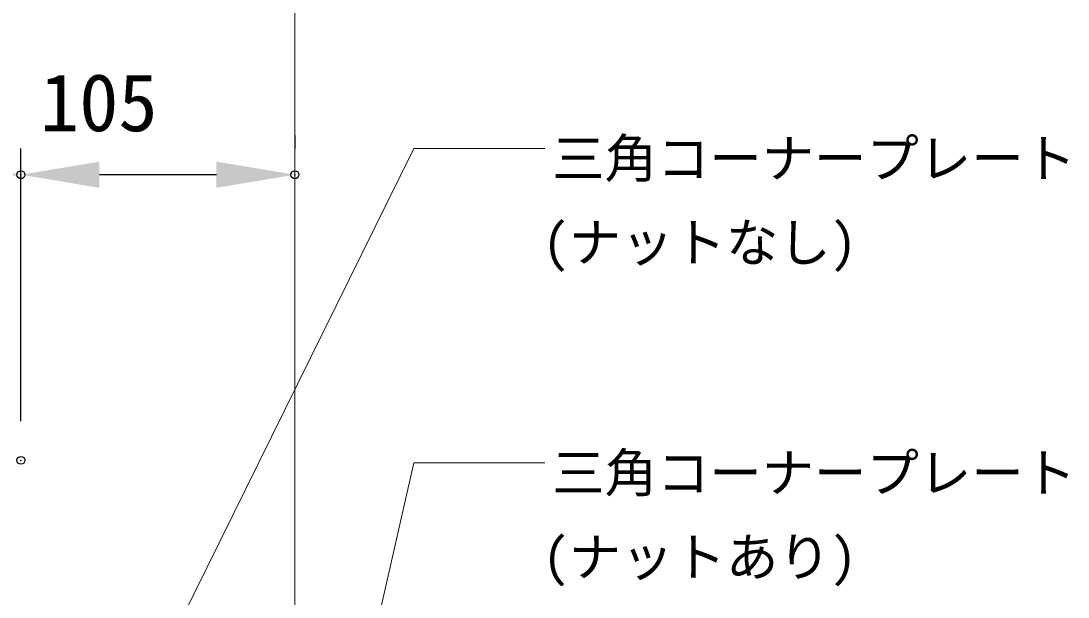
# Model space of a CAD drawing. Units: millimetres, scale not verified. Extents: x -203 to 203, y -143 to 143.
# Drawn here: x 57 to 96.98, y -3.12 to 18.87 of the extents above; entities that cross this region are included whole.
import ezdxf
from ezdxf.enums import TextEntityAlignment as Align

# ---------------------------------------------------------------- set-up
doc = ezdxf.new("R2010")
doc.units = ezdxf.units.MM
doc.header["$LTSCALE"] = 0.5
doc.header["$PDMODE"] = 32
doc.header["$PDSIZE"] = 0.3
doc.layers.add('0-1_DIMENSION_LINES$02_DIMENSI', color=1, linetype='Continuous', lineweight=25)
doc.layers.add('0-3_DIMENSION_LINES$03_LINES', color=7, linetype='Continuous', lineweight=18)
doc.layers.add('0-2_DEFPOINTS', color=7, linetype='Continuous')
doc.styles.add('ＭＳ ゴシック', font='')
doc.styles.get('ＭＳ ゴシック').set_extended_font_data('MS Gothic')

# ---------------------------------------------------------------- blocks, each defined once
blk = doc.blocks.new('D12')
at = {"layer": '0-1_DIMENSION_LINES$02_DIMENSI', "color": 7}
for p, q in [((554.92, 326), (554.92, 325)), ((533.996, 304.2), (533.996, 325)), ((548.92, 323), (539.995, 323))]:
    blk.add_line(p, q, dxfattribs=at)
for points in [[(539.995, 324), (539.995, 322), (533.996, 323)], [(548.92, 322), (548.92, 324), (554.92, 323)]]:
    blk.add_solid(points, dxfattribs=at)
at = {"layer": '0-2_DEFPOINTS'}
for p in [(533.996, 323), (554.92, 323), (533.996, 301.2)]:
    blk.add_point(p, dxfattribs=at)
at = {"layer": '0-1_DIMENSION_LINES$02_DIMENSI', "color": 7, "style": 'ＭＳ ゴシック'}
blk.add_text('105', height=4.399, dxfattribs=at).set_placement((535.458, 325), align=Align.BOTTOM_LEFT)
blk = doc.blocks.new('D15')
at = {"layer": '0-1_DIMENSION_LINES$02_DIMENSI', "color": 7}
for p, q in [((471.118, 260.844), (471.118, 325)), ((533.996, 304.2), (533.996, 325)), ((527.996, 323), (477.118, 323))]:
    blk.add_line(p, q, dxfattribs=at)
for points in [[(477.118, 324), (477.118, 322), (471.118, 323)], [(527.996, 322), (527.996, 324), (533.996, 323)]]:
    blk.add_solid(points, dxfattribs=at)
at = {"layer": '0-2_DEFPOINTS'}
for p in [(471.118, 323), (533.996, 301.2), (471.118, 257.844)]:
    blk.add_point(p, dxfattribs=at)
at = {"layer": '0-1_DIMENSION_LINES$02_DIMENSI', "color": 7, "style": 'ＭＳ ゴシック'}
blk.add_text('315', height=4.399, dxfattribs=at).set_placement((493.986, 325), align=Align.BOTTOM_LEFT)
blk = doc.blocks.new('グループ-1')
at = {"layer": '0-1_DIMENSION_LINES$02_DIMENSI', "color": 7, "style": 'ＭＳ ゴシック'}
for s, p in [('三角コーナープレート', (1545.69, 9.07)), ('(ナットあり)', (1538.38, -55.19))]:
    blk.add_text(s, height=29.33, dxfattribs=at).set_placement(p, align=Align.BOTTOM_LEFT)
blk = doc.blocks.new('グループ-2-1')
at = {"layer": '0-1_DIMENSION_LINES$02_DIMENSI', "color": 7, "style": 'ＭＳ ゴシック'}
for s, p in [('三角コーナープレート', (1545.69, 249.07)), ('(ナットなし)', (1538.38, 184.81))]:
    blk.add_text(s, height=29.33, dxfattribs=at).set_placement(p, align=Align.BOTTOM_LEFT)

msp = doc.modelspace()

# ---------------------------------------------------------------- linework, layer by layer
at = {"layer": '0-1_DIMENSION_LINES$02_DIMENSI', "lineweight": 18}
for points in [[(61.625, -7), (72, 14), (77, 14)], [(62, -42), (72, 2), (77, 2)]]:
    msp.add_lwpolyline(points, dxfattribs=at)
at = {"layer": '0-3_DIMENSION_LINES$03_LINES'}
msp.add_lwpolyline([(-48, -94), (67.46, -94), (67.46, 21)], dxfattribs=at)

# ---------------------------------------------------------------- block references
at = {"layer": '0-1_DIMENSION_LINES$02_DIMENSI'}
for name, p, xscale, yscale in [('D15', (-210, -148.5), 0.5, 0.5), ('D12', (-210, -148.5), 0.5, 0.5), ('グループ-2-1', (0, 0), 0.05, 0.05), ('グループ-1', (0, 0), 0.05, 0.05)]:
    msp.add_blockref(name, p, dxfattribs=dict(at, xscale=xscale, yscale=yscale))

doc.saveas('drawing.dxf')
